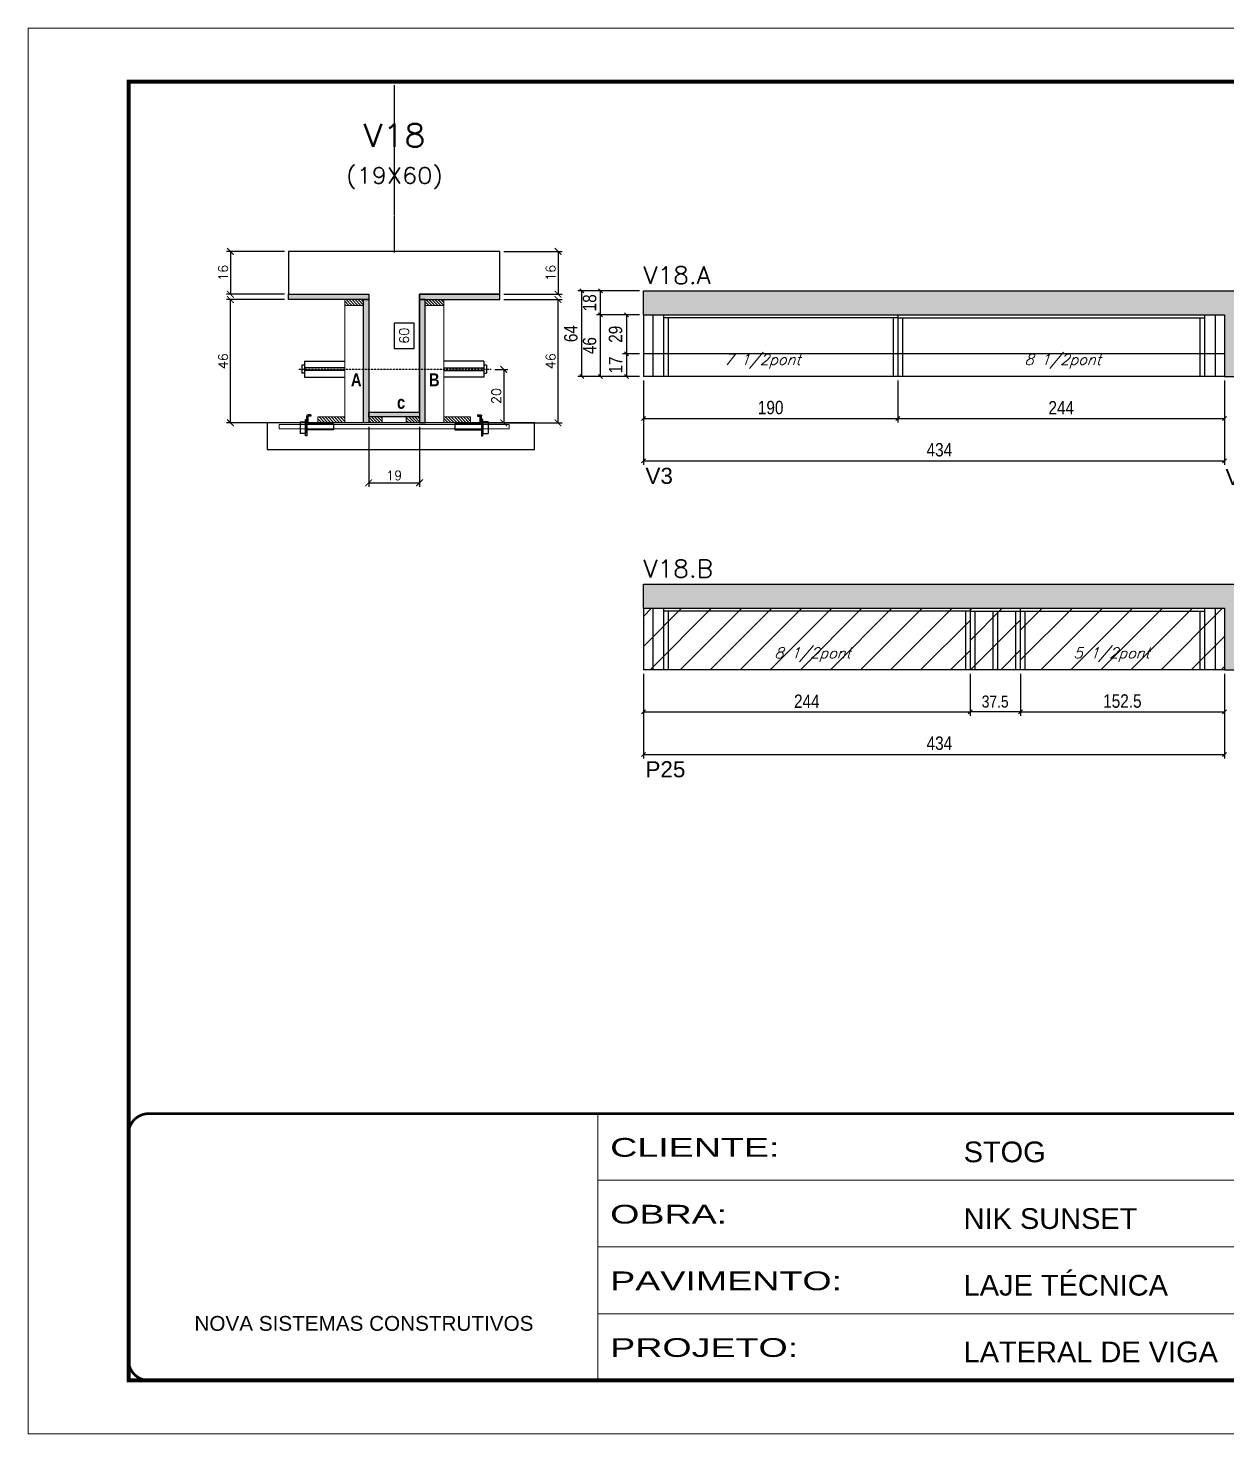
# Model space of a CAD drawing. Extents: x -10448 to -1189, y -11772 to 17235.
# Drawn here: x -10448 to -9553, y 8903 to 9953 of the extents above; entities that cross this region are included whole.
import ezdxf
from ezdxf.enums import TextEntityAlignment as Align

# ---------------------------------------------------------------- set-up
doc = ezdxf.new("R2010")
doc.units = 0
for name, pattern in [('CONTINUO', [0]), ('DASHED', [0.75, 0.5, -0.25]), ('HIDDEN', [0.375, 0.25, -0.125])]:
    doc.linetypes.add(name, pattern=pattern)
for name, color, linetype in [('5', 5, 'Continuous'), ('barrote', 251, 'Continuous'), ('COTA', 241, 'Continuous'), ('Cota Seção (2x)', 4, 'Continuous'), ('detalhes', 4, 'Continuous'), ('Painéis', 200, 'Continuous'), ('presilha', 1, 'Continuous'), ('Reaproveitamento', 251, 'Continuous'), ('SARR_2.2x7', 40, 'Continuous'), ('SARR_3.5x7', 81, 'Continuous'), ('TENSOR', 3, 'Continuous'), ('texto', 7, 'Continuous'), ('Texto de Titulo', 7, 'Continuous'), ('Texto Qtd Sarr', 242, 'Continuous')]:
    doc.layers.add(name, color=color, linetype=linetype)
for name, color, linetype, lineweight in [('CONCRETO', 251, 'Continuous', 25), ('Folhas', 255, 'Continuous', 9), ('Hachura', 251, 'Continuous', 9), ('Madeira', 126, 'Continuous', 18), ('SARRAFO DE PRESSAO', 251, 'DASHED', 9), ('SCO-___-LAJ', 2, 'Continuous', 0), ('Texto Seção', 7, 'Continuous', 15)]:
    doc.layers.add(name, color=color, linetype=linetype, lineweight=lineweight)
doc.styles.add('ARIAL', font='arial.ttf')
doc.styles.add('COTA TECNICA', font='techl___.ttf', dxfattribs={"height": 10})
doc.styles.add('COTA TECNICA-50', font='techl___.ttf', dxfattribs={"height": 9})
doc.styles.add('REGUA-120', font='ROMANS.shx', dxfattribs={"height": 15})
doc.styles.add('Romans', font='romans.shx')
doc.styles.get("Standard").update_dxf_attribs({"font": 'arial.ttf'})
doc.styles.add('TECNICA', font='techb___.ttf', dxfattribs={"height": 10})
doc.styles.add('Tecnologia', font='')
doc.styles.get('Tecnologia').set_extended_font_data('Forgotten Futurist')
doc.dimstyles.new('COTA PAINEL-50', dxfattribs={"dimtxt": 9, "dimasz": 3, "dimexe": 3, "dimexo": 3, "dimgap": 3, "dimtad": 1, "dimdec": 1, "dimzin": 12, "dimdsep": 46, "dimtxsty": 'COTA TECNICA-50', "dimblk1": 'OBLIQUE', "dimblk2": 'OBLIQUE', "dimsah": 1, "dimcen": 0.9, "dimclrd": 4, "dimclre": 4, "dimclrt": 240, "dimadec": 1, "dimazin": 3, "dimtfac": 1, "dimtdec": 1, "dimtmove": 0, "dimatfit": 3, "dimfxl": 1, "dimtolj": 1, "dimtzin": 12, "dimarcsym": 0})
doc.dimstyles.new('Cota Seção (2x)', dxfattribs={"dimtxt": 7, "dimasz": 5, "dimexe": 3, "dimexo": 3, "dimgap": 2, "dimtad": 3, "dimdec": 1, "dimlfac": 0.5, "dimzin": 12, "dimdsep": 46, "dimtxsty": 'Romans', "dimblk": 'ARCHTICK', "dimcen": 0, "dimclrd": 4, "dimclre": 4, "dimclrt": 1, "dimadec": 1, "dimazin": 3, "dimtfac": 1, "dimtdec": 1, "dimtmove": 0, "dimatfit": 3, "dimldrblk": 'OBLIQUE', "dimfxl": 1, "dimtolj": 1, "dimtzin": 12, "dimarcsym": 0})
doc.dimstyles.new('Cota Seção interna', dxfattribs={"dimtxt": 7, "dimasz": 6, "dimexe": 0.18, "dimexo": 2, "dimgap": -4, "dimtad": 3, "dimdec": 1, "dimlfac": 0.5, "dimzin": 12, "dimdsep": 46, "dimtxsty": 'Romans', "dimblk": 'ARCHTICK', "dimcen": 0.09, "dimse1": 1, "dimse2": 1, "dimsd1": 1, "dimsd2": 1, "dimclrd": 180, "dimclre": 5, "dimclrt": 1, "dimadec": 0, "dimazin": 3, "dimtfac": 1, "dimtdec": 1, "dimtofl": 0, "dimtmove": 0, "dimatfit": 3, "dimldrblk": 'ARCHTICK', "dimfxl": 1, "dimtolj": 1, "dimtzin": 0, "dimarcsym": 0})
doc.dimstyles.new('PAINEL', dxfattribs={"dimtxt": 10, "dimasz": 3, "dimexe": 3, "dimexo": 3, "dimgap": 3, "dimtad": 1, "dimdec": 1, "dimzin": 12, "dimdsep": 46, "dimtxsty": 'COTA TECNICA', "dimblk1": 'OBLIQUE', "dimblk2": 'OBLIQUE', "dimsah": 1, "dimcen": 0.9, "dimclrd": 4, "dimclre": 4, "dimclrt": 240, "dimadec": 1, "dimazin": 3, "dimtfac": 1, "dimtdec": 1, "dimtmove": 0, "dimatfit": 3, "dimfxl": 1, "dimtolj": 1, "dimtzin": 12, "dimarcsym": 0})
pattern_1 = [(315, (12380.4569, 1428.3122), (1.12253202, 1.12253202), [])]
pattern_2 = [(45, (-142652.783, -18395.978), (-11.2253202, 11.2253202), [])]

# ---------------------------------------------------------------- blocks, each defined once
blk = doc.blocks.new('9999999999')
at = {"color": 30, "linetype": 'CONTINUO'}
for p, q in [((98564.6, 34230.2), (98564.6, 34429.4)), ((98564.6, 34379.6), (99584, 34379.6)), ((98564.6, 34329.8), (99488, 34329.8)), ((98564.6, 34280), (99488, 34280))]:
    blk.add_line(p, q, dxfattribs=at)
at = {"color": 30, "linetype": 'CONTINUO', "const_width": 2}
blk.add_lwpolyline([(99584, 34230.2), (99584, 34414.4, 0.414214), (99569, 34429.4), (98229, 34429.4, 0.414214), (98214, 34414.4), (98214, 34245.2, 0.414214), (98229, 34230.2), (99584, 34230.2)], format="xyb", dxfattribs=at)
at = {"layer": 'Folhas'}
blk.add_lwpolyline([(98139, 34190.2), (99624, 34190.2), (99624, 35240.2), (98139, 35240.2)], close=True, dxfattribs=at)
at = {"layer": 'Folhas', "color": 30, "const_width": 3}
blk.add_lwpolyline([(98214, 34230.2), (99584, 34230.2), (99584, 35200.2), (98214, 35200.2)], close=True, dxfattribs=at)
at = {"color": 7, "linetype": 'Continuous', "ltscale": 5, "style": 'ARIAL'}
for s, height, p in [('STOG', 15.48, (98837.7, 34393.1)), ('NIK SUNSET', 15.48, (98837.7, 34343.3)), ('LAJE TÉCNICA', 15.483, (98837.7, 34293.5)), ('NOVA SISTEMAS CONSTRUTIVOS', 11.059, (98263.2, 34267.2)), ('LATERAL DE VIGA', 15.483, (98837.7, 34243.7))]:
    blk.add_text(s, height=height, dxfattribs=at).set_placement(p)
at = {"layer": 'Folhas', "color": 7, "style": 'Tecnologia', "width": 1.5}
for s, p in [('CLIENTE:', (98573.7, 34397.2)), ('OBRA:', (98573.7, 34347.3)), ('PAVIMENTO:', (98573.7, 34297.5)), ('PROJETO:', (98573.7, 34247.7))]:
    blk.add_text(s, height=14, dxfattribs=at).set_placement(p)
blk = doc.blocks.new('titulo1')
at = {"layer": 'Defpoints', "color": 252, "linetype": 'HIDDEN', "ltscale": 2}
blk.add_line((0, 0), (0, 125), dxfattribs=at)
at = {"layer": 'Defpoints', "style": 'Romans', "oblique": 15}
blk.add_attdef('FOLHA', text='', height=10, dxfattribs=at).set_placement((0, 15.6), align=Align.MIDDLE_CENTER)
at = {"layer": 'Texto Qtd Sarr', "color": 3, "style": 'Romans', "oblique": 15}
for tag, height, p in [('TITULO', 17, (0, 71.4)), ('SEÇÃO', 12, (0, 41.5))]:
    blk.add_attdef(tag, text='', height=height, dxfattribs=at).set_placement(p, align=Align.MIDDLE_CENTER)
blk = doc.blocks.new('_ArchTick')
at = {"color": 0, "linetype": 'ByBlock', "const_width": 0.15}
blk.add_lwpolyline([(-0.5, -0.5), (0.5, 0.5)], dxfattribs=at)
blk = doc.blocks.new('*D756')
at = {"layer": 'COTA', "color": 4, "lineweight": -2, "transparency": 16777216}
for p, q in [((-10256.9, 9786), (-10300.2, 9786)), ((-10297.2, 9786), (-10297.2, 9754)), ((-10256.9, 9754), (-10300.2, 9754))]:
    blk.add_line(p, q, dxfattribs=at)
at = {"layer": 'Defpoints', "color": 0, "transparency": 16777216}
for p in [(-10253.9, 9786), (-10297.2, 9754), (-10253.9, 9754)]:
    blk.add_point(p, dxfattribs=at)
at = {"layer": 'COTA', "color": 4, "lineweight": -2, "transparency": 16777216, "xscale": 5, "yscale": 5, "zscale": 5}
for p, rotation in [((-10297.2, 9786), 90), ((-10297.2, 9754), 270)]:
    blk.add_blockref('_ArchTick', p, dxfattribs=dict(at, rotation=rotation))
at = {"layer": 'COTA', "color": 1, "transparency": 16777216, "insert": (-10302.7, 9770), "char_height": 7, "attachment_point": 5, "rotation": 90, "style": 'Romans'}
blk.add_mtext('\\A1;16', dxfattribs=at)
blk = doc.blocks.new('_Oblique')
at = {"color": 0, "linetype": 'ByBlock', "lineweight": -2}
blk.add_line((-0.5, -0.5), (0.5, 0.5), dxfattribs=at)
blk = doc.blocks.new('*D757')
at = {"layer": 'COTA', "color": 4, "lineweight": -2, "transparency": 16777216}
for p, q in [((-10256.9, 9750), (-10300.2, 9750)), ((-10297.2, 9658), (-10297.2, 9750)), ((-10234.9, 9658), (-10300.2, 9658))]:
    blk.add_line(p, q, dxfattribs=at)
at = {"layer": 'Defpoints', "color": 0, "transparency": 16777216}
for p in [(-10297.2, 9750), (-10253.9, 9750), (-10231.9, 9658)]:
    blk.add_point(p, dxfattribs=at)
at = {"layer": 'COTA', "color": 4, "lineweight": -2, "transparency": 16777216, "xscale": 5, "yscale": 5, "zscale": 5}
for p, rotation in [((-10297.2, 9750), 90), ((-10297.2, 9658), 270)]:
    blk.add_blockref('_ArchTick', p, dxfattribs=dict(at, rotation=rotation))
at = {"layer": 'COTA', "color": 1, "transparency": 16777216, "insert": (-10302.7, 9704), "char_height": 7, "attachment_point": 5, "rotation": 90, "style": 'Romans'}
blk.add_mtext('\\A1;46', dxfattribs=at)
blk = doc.blocks.new('*D758')
at = {"layer": 'Cota Seção (2x)', "color": 180, "lineweight": -2, "transparency": 16777216}
for p, q in [((-10159.9, 9732.5), (-10174.9, 9732.5)), ((-10174.9, 9732.5), (-10174.9, 9713.5)), ((-10159.9, 9713.5), (-10159.9, 9732.5)), ((-10174.9, 9713.5), (-10159.9, 9713.5))]:
    blk.add_line(p, q, dxfattribs=at)
at = {"layer": 'Defpoints', "color": 0, "transparency": 16777216}
for p in [(-10155.9, 9786), (-10155.6, 9786), (-10155.6, 9666)]:
    blk.add_point(p, dxfattribs=at)
at = {"layer": 'Cota Seção (2x)', "color": 1, "transparency": 16777216, "insert": (-10167.4, 9723), "char_height": 7, "attachment_point": 5, "rotation": 90, "style": 'Romans'}
blk.add_mtext('\\A1;60', dxfattribs=at)
blk = doc.blocks.new('PRESILHA METÁLICA 1')
at = {"layer": 'presilha'}
for p, q in [((7.5, 10.6), (7.5, 19.9)), ((12, 21), (8.6, 21)), ((9, 11.6), (9, 18.9)), ((12, 19.5), (9.6, 19.5)), ((12, 21), (12, 19.5)), ((0, 13), (6, 13)), ((0, 13), (0, 0)), ((6, 0), (0, 0)), ((6, 15.5), (7.5, 15.5)), ((6, -2.5), (6, 15.5)), ((6, 13), (6, 0)), ((7.5, 15.5), (7.5, -2.5)), ((37.5, 4.1), (7.5, 4.1)), ((37.5, 11), (9.6, 11)), ((37.5, 11), (37.5, 4.1)), ((7.5, -2.5), (6, -2.5))]:
    blk.add_line(p, q, dxfattribs=at)
for centre, radius, start, end in [((8.6, 19.9), 1.14, 90, 180), ((9.6, 18.9), 0.57, 90, 180), ((9.6, 11.6), 0.57, 180, 270)]:
    blk.add_arc(centre, radius, start, end, dxfattribs=at)
blk = doc.blocks.new('*D759')
at = {"layer": 'COTA', "color": 4, "lineweight": -2, "transparency": 16777216}
for p, q in [((-10193.9, 9655), (-10193.9, 9610.2)), ((-10155.9, 9655), (-10155.9, 9610.2)), ((-10193.9, 9613.2), (-10155.9, 9613.2))]:
    blk.add_line(p, q, dxfattribs=at)
at = {"layer": 'Defpoints', "color": 0, "transparency": 16777216}
for p in [(-10193.9, 9658), (-10155.9, 9658), (-10155.9, 9613.2)]:
    blk.add_point(p, dxfattribs=at)
at = {"layer": 'COTA', "color": 4, "lineweight": -2, "transparency": 16777216, "xscale": 5, "yscale": 5, "zscale": 5, "rotation": 180}
blk.add_blockref('_ArchTick', (-10193.9, 9613.2), dxfattribs=at)
at = {"layer": 'COTA', "color": 4, "lineweight": -2, "transparency": 16777216, "xscale": 5, "yscale": 5, "zscale": 5}
blk.add_blockref('_ArchTick', (-10155.9, 9613.2), dxfattribs=at)
at = {"layer": 'COTA', "color": 1, "transparency": 16777216, "insert": (-10174.9, 9618.7), "char_height": 7, "attachment_point": 5, "style": 'Romans'}
blk.add_mtext('\\A1;19', dxfattribs=at)
blk = doc.blocks.new('*D770')
at = {"layer": 'COTA', "color": 4, "lineweight": -2, "transparency": 16777216}
for p, q in [((-10099.6, 9697.9), (-10090.1, 9697.9)), ((-10093.1, 9697.9), (-10093.1, 9658)), ((-10114.9, 9658), (-10090.1, 9658))]:
    blk.add_line(p, q, dxfattribs=at)
at = {"layer": 'Defpoints', "color": 0, "transparency": 16777216}
for p in [(-10102.6, 9697.9), (-10117.9, 9658), (-10093.1, 9658)]:
    blk.add_point(p, dxfattribs=at)
at = {"layer": 'COTA', "color": 4, "lineweight": -2, "transparency": 16777216, "xscale": 5, "yscale": 5, "zscale": 5}
for p, rotation in [((-10093.1, 9697.9), 90), ((-10093.1, 9658), 270)]:
    blk.add_blockref('_ArchTick', p, dxfattribs=dict(at, rotation=rotation))
at = {"layer": 'COTA', "color": 1, "transparency": 16777216, "insert": (-10098.6, 9678), "char_height": 7, "attachment_point": 5, "rotation": 90, "style": 'Romans'}
blk.add_mtext('\\A1;20', dxfattribs=at)
blk = doc.blocks.new('*D760')
at = {"layer": 'COTA', "color": 4, "lineweight": -2, "transparency": 16777216}
for p, q in [((-10092.9, 9786), (-10049.5, 9786)), ((-10052.5, 9786), (-10052.5, 9754)), ((-10092.9, 9754), (-10049.5, 9754))]:
    blk.add_line(p, q, dxfattribs=at)
at = {"layer": 'Defpoints', "color": 0, "transparency": 16777216}
for p in [(-10095.9, 9786), (-10095.9, 9754), (-10052.5, 9754)]:
    blk.add_point(p, dxfattribs=at)
at = {"layer": 'COTA', "color": 4, "lineweight": -2, "transparency": 16777216, "xscale": 5, "yscale": 5, "zscale": 5}
for p, rotation in [((-10052.5, 9786), 90), ((-10052.5, 9754), 270)]:
    blk.add_blockref('_ArchTick', p, dxfattribs=dict(at, rotation=rotation))
at = {"layer": 'COTA', "color": 1, "transparency": 16777216, "insert": (-10058, 9770), "char_height": 7, "attachment_point": 5, "rotation": 90, "style": 'Romans'}
blk.add_mtext('\\A1;16', dxfattribs=at)
blk = doc.blocks.new('*D761')
at = {"layer": 'COTA', "color": 4, "lineweight": -2, "transparency": 16777216}
for p, q in [((-10092.9, 9750), (-10049.5, 9750)), ((-10052.5, 9658), (-10052.5, 9750)), ((-10114.9, 9658), (-10049.5, 9658))]:
    blk.add_line(p, q, dxfattribs=at)
at = {"layer": 'Defpoints', "color": 0, "transparency": 16777216}
for p in [(-10095.9, 9750), (-10052.5, 9750), (-10117.9, 9658)]:
    blk.add_point(p, dxfattribs=at)
at = {"layer": 'COTA', "color": 4, "lineweight": -2, "transparency": 16777216, "xscale": 5, "yscale": 5, "zscale": 5}
for p, rotation in [((-10052.5, 9750), 90), ((-10052.5, 9658), 270)]:
    blk.add_blockref('_ArchTick', p, dxfattribs=dict(at, rotation=rotation))
at = {"layer": 'COTA', "color": 1, "transparency": 16777216, "insert": (-10058, 9704), "char_height": 7, "attachment_point": 5, "rotation": 90, "style": 'Romans'}
blk.add_mtext('\\A1;46', dxfattribs=at)
blk = doc.blocks.new('*D771')
at = {"layer": 'COTA', "color": 4, "linetype": 'ByBlock', "lineweight": -2, "transparency": 16777216}
for p, q in [((-9988.7, 9689.6), (-9988.7, 9658.2)), ((-9798.7, 9689.6), (-9798.7, 9658.2)), ((-9988.7, 9661.2), (-9798.7, 9661.2))]:
    blk.add_line(p, q, dxfattribs=at)
at = {"layer": 'Defpoints', "color": 0, "linetype": 'ByBlock', "transparency": 16777216}
for p in [(-9988.7, 9692.6), (-9798.7, 9692.6), (-9798.7, 9661.2)]:
    blk.add_point(p, dxfattribs=at)
at = {"layer": 'COTA', "color": 4, "linetype": 'ByBlock', "lineweight": -2, "transparency": 16777216, "xscale": 3, "yscale": 3, "zscale": 3, "rotation": 180}
blk.add_blockref('_Oblique', (-9988.7, 9661.2), dxfattribs=at)
at = {"layer": 'COTA', "color": 4, "linetype": 'ByBlock', "lineweight": -2, "transparency": 16777216, "xscale": 3, "yscale": 3, "zscale": 3}
blk.add_blockref('_Oblique', (-9798.7, 9661.2), dxfattribs=at)
at = {"layer": 'COTA', "color": 240, "linetype": 'ByBlock', "transparency": 16777216, "insert": (-9893.7, 9669.3), "char_height": 10, "attachment_point": 5, "style": 'COTA TECNICA'}
blk.add_mtext('\\A1;190', dxfattribs=at)
blk = doc.blocks.new('*D772')
at = {"layer": 'COTA', "color": 4, "linetype": 'ByBlock', "lineweight": -2, "transparency": 16777216}
for p, q in [((-9798.7, 9689.6), (-9798.7, 9658.2)), ((-9554.7, 9689.6), (-9554.7, 9658.2)), ((-9798.7, 9661.2), (-9554.7, 9661.2))]:
    blk.add_line(p, q, dxfattribs=at)
at = {"layer": 'Defpoints', "color": 0, "linetype": 'ByBlock', "transparency": 16777216}
for p in [(-9798.7, 9692.6), (-9554.7, 9692.6), (-9554.7, 9661.2)]:
    blk.add_point(p, dxfattribs=at)
at = {"layer": 'COTA', "color": 4, "linetype": 'ByBlock', "lineweight": -2, "transparency": 16777216, "xscale": 3, "yscale": 3, "zscale": 3, "rotation": 180}
blk.add_blockref('_Oblique', (-9798.7, 9661.2), dxfattribs=at)
at = {"layer": 'COTA', "color": 4, "linetype": 'ByBlock', "lineweight": -2, "transparency": 16777216, "xscale": 3, "yscale": 3, "zscale": 3}
blk.add_blockref('_Oblique', (-9554.7, 9661.2), dxfattribs=at)
at = {"layer": 'COTA', "color": 240, "linetype": 'ByBlock', "transparency": 16777216, "insert": (-9676.7, 9669.2), "char_height": 10, "attachment_point": 5, "style": 'COTA TECNICA'}
blk.add_mtext('\\A1;244', dxfattribs=at)
blk = doc.blocks.new('*D746')
at = {"layer": 'COTA', "color": 4, "linetype": 'ByBlock', "lineweight": -2, "transparency": 16777216}
for p, q in [((-9988.7, 9689.6), (-9988.7, 9626.5)), ((-9554.7, 9689.6), (-9554.7, 9626.5)), ((-9988.7, 9629.5), (-9554.7, 9629.5))]:
    blk.add_line(p, q, dxfattribs=at)
at = {"layer": 'Defpoints', "color": 0, "linetype": 'ByBlock', "transparency": 16777216}
for p in [(-9988.7, 9692.6), (-9554.7, 9692.6), (-9554.7, 9629.5)]:
    blk.add_point(p, dxfattribs=at)
at = {"layer": 'COTA', "color": 4, "linetype": 'ByBlock', "lineweight": -2, "transparency": 16777216, "xscale": 3, "yscale": 3, "zscale": 3, "rotation": 180}
blk.add_blockref('_Oblique', (-9988.7, 9629.5), dxfattribs=at)
at = {"layer": 'COTA', "color": 4, "linetype": 'ByBlock', "lineweight": -2, "transparency": 16777216, "xscale": 3, "yscale": 3, "zscale": 3}
blk.add_blockref('_Oblique', (-9554.7, 9629.5), dxfattribs=at)
at = {"layer": 'COTA', "color": 240, "linetype": 'ByBlock', "transparency": 16777216, "insert": (-9767.7, 9637.8), "char_height": 10, "attachment_point": 5, "style": 'COTA TECNICA'}
blk.add_mtext('\\A1;434', dxfattribs=at)
blk = doc.blocks.new('*D766')
at = {"layer": 'COTA', "color": 4, "linetype": 'ByBlock', "lineweight": -2, "transparency": 16777216}
for p, q in [((-9988.7, 9470.4), (-9988.7, 9439)), ((-9744.7, 9470.4), (-9744.7, 9439)), ((-9988.7, 9442), (-9744.7, 9442))]:
    blk.add_line(p, q, dxfattribs=at)
at = {"layer": 'Defpoints', "color": 0, "linetype": 'ByBlock', "transparency": 16777216}
for p in [(-9988.7, 9473.4), (-9744.7, 9473.4), (-9744.7, 9442)]:
    blk.add_point(p, dxfattribs=at)
at = {"layer": 'COTA', "color": 4, "linetype": 'ByBlock', "lineweight": -2, "transparency": 16777216, "xscale": 3, "yscale": 3, "zscale": 3, "rotation": 180}
blk.add_blockref('_Oblique', (-9988.7, 9442), dxfattribs=at)
at = {"layer": 'COTA', "color": 4, "linetype": 'ByBlock', "lineweight": -2, "transparency": 16777216, "xscale": 3, "yscale": 3, "zscale": 3}
blk.add_blockref('_Oblique', (-9744.7, 9442), dxfattribs=at)
at = {"layer": 'COTA', "color": 240, "linetype": 'ByBlock', "transparency": 16777216, "insert": (-9866.7, 9450), "char_height": 10, "attachment_point": 5, "style": 'COTA TECNICA'}
blk.add_mtext('\\A1;244', dxfattribs=at)
blk = doc.blocks.new('*D767')
at = {"layer": 'COTA', "color": 4, "linetype": 'ByBlock', "lineweight": -2, "transparency": 16777216}
for p, q in [((-9707.2, 9470.4), (-9707.2, 9439)), ((-9554.7, 9470.4), (-9554.7, 9439)), ((-9707.2, 9442), (-9554.7, 9442))]:
    blk.add_line(p, q, dxfattribs=at)
at = {"layer": 'Defpoints', "color": 0, "linetype": 'ByBlock', "transparency": 16777216}
for p in [(-9707.2, 9473.4), (-9554.7, 9473.4), (-9554.7, 9442)]:
    blk.add_point(p, dxfattribs=at)
at = {"layer": 'COTA', "color": 4, "linetype": 'ByBlock', "lineweight": -2, "transparency": 16777216, "xscale": 3, "yscale": 3, "zscale": 3, "rotation": 180}
blk.add_blockref('_Oblique', (-9707.2, 9442), dxfattribs=at)
at = {"layer": 'COTA', "color": 4, "linetype": 'ByBlock', "lineweight": -2, "transparency": 16777216, "xscale": 3, "yscale": 3, "zscale": 3}
blk.add_blockref('_Oblique', (-9554.7, 9442), dxfattribs=at)
at = {"layer": 'COTA', "color": 240, "linetype": 'ByBlock', "transparency": 16777216, "insert": (-9631, 9450.1), "char_height": 10, "attachment_point": 5, "style": 'COTA TECNICA'}
blk.add_mtext('\\A1;152.5', dxfattribs=at)
blk = doc.blocks.new('*D751')
at = {"layer": 'COTA', "color": 4, "linetype": 'ByBlock', "lineweight": -2, "transparency": 16777216}
for p, q in [((-9988.7, 9470.4), (-9988.7, 9407.3)), ((-9554.7, 9470.4), (-9554.7, 9407.3)), ((-9988.7, 9410.3), (-9554.7, 9410.3))]:
    blk.add_line(p, q, dxfattribs=at)
at = {"layer": 'Defpoints', "color": 0, "linetype": 'ByBlock', "transparency": 16777216}
for p in [(-9988.7, 9473.4), (-9554.7, 9473.4), (-9554.7, 9410.3)]:
    blk.add_point(p, dxfattribs=at)
at = {"layer": 'COTA', "color": 4, "linetype": 'ByBlock', "lineweight": -2, "transparency": 16777216, "xscale": 3, "yscale": 3, "zscale": 3, "rotation": 180}
blk.add_blockref('_Oblique', (-9988.7, 9410.3), dxfattribs=at)
at = {"layer": 'COTA', "color": 4, "linetype": 'ByBlock', "lineweight": -2, "transparency": 16777216, "xscale": 3, "yscale": 3, "zscale": 3}
blk.add_blockref('_Oblique', (-9554.7, 9410.3), dxfattribs=at)
at = {"layer": 'COTA', "color": 240, "linetype": 'ByBlock', "transparency": 16777216, "insert": (-9767.7, 9418.6), "char_height": 10, "attachment_point": 5, "style": 'COTA TECNICA'}
blk.add_mtext('\\A1;434', dxfattribs=at)
blk = doc.blocks.new('*D762')
at = {"layer": 'COTA', "color": 4, "linetype": 'ByBlock', "lineweight": -2, "transparency": 16777216}
for p, q in [((-9744.7, 9470.4), (-9744.7, 9439)), ((-9707.2, 9470.4), (-9707.2, 9439)), ((-9707.2, 9442), (-9744.7, 9442))]:
    blk.add_line(p, q, dxfattribs=at)
at = {"layer": 'Defpoints', "color": 0, "linetype": 'ByBlock', "transparency": 16777216}
for p in [(-9744.7, 9473.4), (-9707.2, 9473.4), (-9744.7, 9442)]:
    blk.add_point(p, dxfattribs=at)
at = {"layer": 'COTA', "color": 4, "linetype": 'ByBlock', "lineweight": -2, "transparency": 16777216, "xscale": 3, "yscale": 3, "zscale": 3, "rotation": 180}
blk.add_blockref('_Oblique', (-9744.7, 9442), dxfattribs=at)
at = {"layer": 'COTA', "color": 4, "linetype": 'ByBlock', "lineweight": -2, "transparency": 16777216, "xscale": 3, "yscale": 3, "zscale": 3}
blk.add_blockref('_Oblique', (-9707.2, 9442), dxfattribs=at)
at = {"layer": 'COTA', "color": 240, "linetype": 'ByBlock', "transparency": 16777216, "insert": (-9726, 9449.7), "char_height": 9, "attachment_point": 5, "style": 'COTA TECNICA-50'}
blk.add_mtext('\\A1;37.5', dxfattribs=at)
blk = doc.blocks.new('*D775')
at = {"layer": 'COTA', "color": 4, "lineweight": -2, "transparency": 16777216}
for p, q in [((-9991.7, 9738.6), (-10004.4, 9738.6)), ((-10001.4, 9738.6), (-10001.4, 9709.6)), ((-9991.7, 9709.6), (-10004.4, 9709.6))]:
    blk.add_line(p, q, dxfattribs=at)
at = {"layer": 'Defpoints', "color": 0, "transparency": 16777216}
for p in [(-9988.7, 9738.6), (-10001.4, 9709.6), (-9988.7, 9709.6)]:
    blk.add_point(p, dxfattribs=at)
at = {"layer": 'COTA', "color": 4, "lineweight": -2, "transparency": 16777216, "xscale": 3, "yscale": 3, "zscale": 3}
for p, rotation in [((-10001.4, 9738.6), 90), ((-10001.4, 9709.6), 270)]:
    blk.add_blockref('_Oblique', p, dxfattribs=dict(at, rotation=rotation))
at = {"layer": 'COTA', "color": 240, "transparency": 16777216, "insert": (-10009.5, 9724.1), "char_height": 10, "attachment_point": 5, "rotation": 90, "style": 'COTA TECNICA'}
blk.add_mtext('\\A1;29', dxfattribs=at)
blk = doc.blocks.new('*D776')
at = {"layer": 'COTA', "color": 4, "lineweight": -2, "transparency": 16777216}
for p, q in [((-9991.7, 9709.6), (-10004.4, 9709.6)), ((-10001.4, 9709.6), (-10001.4, 9692.6)), ((-9991.7, 9692.6), (-10004.4, 9692.6))]:
    blk.add_line(p, q, dxfattribs=at)
at = {"layer": 'Defpoints', "color": 0, "transparency": 16777216}
for p in [(-9988.7, 9709.6), (-10001.4, 9692.6), (-9988.7, 9692.6)]:
    blk.add_point(p, dxfattribs=at)
at = {"layer": 'COTA', "color": 4, "lineweight": -2, "transparency": 16777216, "xscale": 3, "yscale": 3, "zscale": 3}
for p, rotation in [((-10001.4, 9709.6), 90), ((-10001.4, 9692.6), 270)]:
    blk.add_blockref('_Oblique', p, dxfattribs=dict(at, rotation=rotation))
at = {"layer": 'COTA', "color": 240, "transparency": 16777216, "insert": (-10009.5, 9701.1), "char_height": 10, "attachment_point": 5, "rotation": 90, "style": 'COTA TECNICA'}
blk.add_mtext('\\A1;17', dxfattribs=at)
blk = doc.blocks.new('*D777')
at = {"layer": 'COTA', "color": 4, "lineweight": -2, "transparency": 16777216}
for p, q in [((-9991.7, 9738.6), (-10023.8, 9738.6)), ((-10020.8, 9692.6), (-10020.8, 9738.6)), ((-9991.7, 9692.6), (-10023.8, 9692.6))]:
    blk.add_line(p, q, dxfattribs=at)
at = {"layer": 'Defpoints', "color": 0, "transparency": 16777216}
for p in [(-10020.8, 9738.6), (-9988.7, 9738.6), (-9988.7, 9692.6)]:
    blk.add_point(p, dxfattribs=at)
at = {"layer": 'COTA', "color": 4, "lineweight": -2, "transparency": 16777216, "xscale": 3, "yscale": 3, "zscale": 3}
for p, rotation in [((-10020.8, 9738.6), 90), ((-10020.8, 9692.6), 270)]:
    blk.add_blockref('_Oblique', p, dxfattribs=dict(at, rotation=rotation))
at = {"layer": 'COTA', "color": 240, "transparency": 16777216, "insert": (-10028.9, 9715.6), "char_height": 10, "attachment_point": 5, "rotation": 90, "style": 'COTA TECNICA'}
blk.add_mtext('\\A1;46', dxfattribs=at)
blk = doc.blocks.new('*D778')
at = {"layer": 'COTA', "color": 4, "lineweight": -2, "transparency": 16777216}
for p, q in [((-9991.7, 9756.6), (-10023.8, 9756.6)), ((-10020.8, 9738.6), (-10020.8, 9756.6)), ((-9991.7, 9738.6), (-10023.8, 9738.6))]:
    blk.add_line(p, q, dxfattribs=at)
at = {"layer": 'Defpoints', "color": 0, "transparency": 16777216}
for p in [(-10020.8, 9756.6), (-9988.7, 9756.6), (-9988.7, 9738.6)]:
    blk.add_point(p, dxfattribs=at)
at = {"layer": 'COTA', "color": 4, "lineweight": -2, "transparency": 16777216, "xscale": 3, "yscale": 3, "zscale": 3}
for p, rotation in [((-10020.8, 9756.6), 90), ((-10020.8, 9738.6), 270)]:
    blk.add_blockref('_Oblique', p, dxfattribs=dict(at, rotation=rotation))
at = {"layer": 'COTA', "color": 240, "transparency": 16777216, "insert": (-10028.9, 9747.6), "char_height": 10, "attachment_point": 5, "rotation": 90, "style": 'COTA TECNICA'}
blk.add_mtext('\\A1;18', dxfattribs=at)
blk = doc.blocks.new('*D779')
at = {"layer": 'COTA', "color": 4, "lineweight": -2, "transparency": 16777216}
for p, q in [((-9991.7, 9756.6), (-10037.8, 9756.6)), ((-10034.8, 9692.6), (-10034.8, 9756.6)), ((-9991.7, 9692.6), (-10037.8, 9692.6))]:
    blk.add_line(p, q, dxfattribs=at)
at = {"layer": 'Defpoints', "color": 0, "transparency": 16777216}
for p in [(-10034.8, 9756.6), (-9988.7, 9756.6), (-9988.7, 9692.6)]:
    blk.add_point(p, dxfattribs=at)
at = {"layer": 'COTA', "color": 4, "lineweight": -2, "transparency": 16777216, "xscale": 3, "yscale": 3, "zscale": 3}
for p, rotation in [((-10034.8, 9756.6), 90), ((-10034.8, 9692.6), 270)]:
    blk.add_blockref('_Oblique', p, dxfattribs=dict(at, rotation=rotation))
at = {"layer": 'COTA', "color": 240, "transparency": 16777216, "insert": (-10042.9, 9724.6), "char_height": 10, "attachment_point": 5, "rotation": 90, "style": 'COTA TECNICA'}
blk.add_mtext('\\A1;64', dxfattribs=at)

msp = doc.modelspace()

# ---------------------------------------------------------------- hatches: boundary and pattern name
at = {"layer": 'COTA', "linetype": 'ByBlock'}
h = msp.add_hatch(dxfattribs=at)
h.set_pattern_fill('AR-CONC', color=256, scale=0.03)
h.paths.add_polyline_path([(-9093.74, 9756.62), (-9527.74, 9756.62), (-9554.74, 9756.62), (-9988.74, 9756.62), (-9988.74, 9738.62), (-9554.74, 9738.62), (-9554.74, 9692.62), (-9527.74, 9692.62), (-9527.74, 9738.62), (-9093.74, 9738.62)])
h = msp.add_hatch(dxfattribs=at)
h.set_pattern_fill('AR-CONC', color=256, scale=0.03)
h.set_pattern_definition([(50, (-141054.2827, -16098.8273), (5.46554007, -0.47817257), [0.5715, -6.2865]), (355, (-141054.2827, -16098.8273), (-1.05730264, 5.73170536), [0.4572, -5.02921753]), (100.4514447, (-141053.827, -16098.867), (4.40823741, 5.25353256), [0.48570026, -5.34270734]), (46.1842, (-141054.283, -16097.303), (8.13237123, -1.26126984), [0.85725, -9.42975]), (96.6355576, (-141053.605, -16097.4084), (7.122124, 7.42278374), [0.7285507, -8.01406824]), (351.184151, (-141054.283, -16097.303), (7.122124, 7.42278374), [0.685799, -7.54379196]), (21, (-141053.5207, -16097.6843), (4.54843174, -3.06795595), [0.5715, -6.2865]), (326, (-141053.5207, -16097.6843), (1.85406085, 5.52563898), [0.4572, -5.0292]), (71.451445, (-141053.1417, -16097.94), (6.40249258, 2.45768307), [0.48570026, -5.34269813]), (37.5, (-141054.2827, -16098.8273), (0.092658098, 2.536651166), [0, -4.96824, 0, -5.1054, 0, -5.04825]), (7.5, (-141054.2827, -16098.8273), (2.004589875, 3.005417245), [0, -2.91084, 0, -4.85394, 0, -1.92405]), (327.5, (-141055.982, -16098.8273), (4.067717855, -0.17186232), [0, -1.905, 0, -5.9436, 0, -7.8867]), (317.5, (-141056.744, -16098.8273), (4.44387544, 0.76279473), [0, -2.4765, 0, -3.94716, 0, -5.6007])])
h.paths.add_polyline_path([(-9554.74, 9473.43), (-9527.74, 9473.43), (-9527.74, 9519.43), (-9093.74, 9519.43), (-9093.74, 9537.43), (-9988.74, 9537.43), (-9988.74, 9519.43), (-9554.74, 9519.43)])
at = {"layer": 'Hachura'}
h = msp.add_hatch(color=256, dxfattribs=at)
h.dxf.hatch_style = 1
h.paths.add_polyline_path([(-10253.86, 9749.96), (-10253.86, 9753.96), (-10193.86, 9753.96), (-10193.86, 9749.96)])
h = msp.add_hatch(dxfattribs=at)
h.set_pattern_fill('ANSI31', color=256, scale=0.5, angle=90, style=0)
h.set_pattern_definition([(135, (-33434.7835, 18053.1997), (-1.12253202, -1.12253202), [])])
h.paths.add_polyline_path([(-10211.86, 9749.96), (-10211.86, 9745.56), (-10197.86, 9745.56), (-10197.86, 9749.96)])
h = msp.add_hatch(color=256, dxfattribs=at)
h.dxf.hatch_style = 1
h.paths.add_polyline_path([(-10197.86, 9749.96), (-10193.86, 9749.96), (-10193.86, 9657.96), (-10197.86, 9657.96)])
h = msp.add_hatch(color=256, dxfattribs=at)
h.dxf.hatch_style = 1
h.paths.add_polyline_path([(-10095.86, 9749.96), (-10095.86, 9753.96), (-10155.86, 9753.96), (-10155.86, 9749.96)])
h = msp.add_hatch(color=256, dxfattribs=at)
h.dxf.hatch_style = 1
h.paths.add_polyline_path([(-10151.86, 9749.96), (-10155.86, 9749.96), (-10155.86, 9657.96), (-10151.86, 9657.96)])
h = msp.add_hatch(dxfattribs=at)
h.set_pattern_fill('ANSI31', color=256, scale=0.5, angle=90, style=0)
h.set_pattern_definition([(135, (-33444.7835, 18053.1997), (-1.12253202, -1.12253202), [])])
h.paths.add_polyline_path([(-10137.86, 9749.96), (-10137.86, 9745.56), (-10151.86, 9745.56), (-10151.86, 9749.96)])
h = msp.add_hatch(dxfattribs=at)
h.set_pattern_fill('ANSI31', color=256, scale=0.5, angle=270, style=0)
h.set_pattern_definition(pattern_1)
h.paths.add_polyline_path([(-10231.86, 9657.96), (-10231.86, 9662.36), (-10211.86, 9662.36), (-10211.86, 9657.96)])
h = msp.add_hatch(color=256, dxfattribs=at)
h.dxf.hatch_style = 1
h.paths.add_polyline_path([(-10193.86, 9662.36), (-10193.86, 9665.96), (-10155.86, 9665.96), (-10155.86, 9662.36)])
h = msp.add_hatch(dxfattribs=at)
h.set_pattern_fill('ANSI31', color=256, scale=0.5, angle=270, style=0)
h.set_pattern_definition([(315, (12390.4569, 1428.3122), (1.12253202, 1.12253202), [])])
h.paths.add_polyline_path([(-10193.86, 9657.96), (-10193.86, 9662.36), (-10183.86, 9662.36), (-10183.86, 9657.96)])
h = msp.add_hatch(dxfattribs=at)
h.set_pattern_fill('ANSI31', color=256, scale=0.5, angle=270, style=0)
h.set_pattern_definition([(315, (12346.4569, 1428.3122), (1.12253202, 1.12253202), [])])
h.paths.add_polyline_path([(-10165.86, 9657.96), (-10165.86, 9662.36), (-10155.86, 9662.36), (-10155.86, 9657.96)])
h = msp.add_hatch(dxfattribs=at)
h.set_pattern_fill('ANSI31', color=256, scale=0.5, angle=270, style=0)
h.set_pattern_definition(pattern_1)
h.paths.add_polyline_path([(-10117.86, 9657.96), (-10117.86, 9662.36), (-10137.86, 9662.36), (-10137.86, 9657.96)])
at = {"layer": 'Reaproveitamento', "linetype": 'ByBlock'}
h = msp.add_hatch(dxfattribs=at)
h.set_pattern_fill('ANSI31', color=256, scale=5)
h.set_pattern_definition(pattern_2)
h.paths.add_polyline_path([(-9744.74, 9473.43), (-9744.74, 9519.43), (-9988.74, 9519.43), (-9988.74, 9473.43)])
at = {"layer": 'Reaproveitamento'}
h = msp.add_hatch(dxfattribs=at)
h.set_pattern_fill('ANSI31', color=256, scale=5)
h.paths.add_polyline_path([(-9707.24, 9519.43), (-9744.74, 9519.43), (-9744.74, 9473.43), (-9707.24, 9473.43)])
at = {"layer": 'Reaproveitamento', "linetype": 'ByBlock'}
h = msp.add_hatch(dxfattribs=at)
h.set_pattern_fill('ANSI31', color=256, scale=5)
h.set_pattern_definition(pattern_2)
h.paths.add_polyline_path([(-9554.74, 9473.43), (-9554.74, 9519.43), (-9707.24, 9519.43), (-9707.24, 9473.43)])

# ---------------------------------------------------------------- linework, layer by layer
at = {"ltscale": 3}
for p, q in [((-10241.86, 9703.95), (-10241.86, 9691.95)), ((-10241.86, 9703.95), (-10211.86, 9703.95)), ((-10107.86, 9703.95), (-10137.86, 9703.95)), ((-10107.86, 9703.95), (-10107.86, 9691.95)), ((-10243.86, 9700.95), (-10243.86, 9694.95)), ((-10241.86, 9700.95), (-10243.86, 9700.95)), ((-10241.86, 9694.95), (-10243.86, 9694.95)), ((-10211.86, 9698.95), (-10241.86, 9698.95)), ((-10211.86, 9696.95), (-10241.86, 9696.95)), ((-10241.86, 9691.95), (-10211.86, 9691.95)), ((-10137.86, 9698.95), (-10107.86, 9698.95)), ((-10137.86, 9696.95), (-10107.86, 9696.95)), ((-10107.86, 9691.95), (-10137.86, 9691.95)), ((-10105.86, 9700.95), (-10107.86, 9700.95)), ((-10107.86, 9694.95), (-10105.86, 9694.95)), ((-10105.86, 9700.95), (-10105.86, 9694.95))]:
    msp.add_line(p, q, dxfattribs=at)
at = {"layer": 'barrote'}
msp.add_lwpolyline([(-10269.72, 9637.96), (-10070.13, 9637.96), (-10070.13, 9657.96), (-10269.72, 9657.96)], close=True, dxfattribs=at)
at = {"layer": 'CONCRETO'}
msp.add_line((-10140.23, 9785.96), (-10140.23, 9785.96), dxfattribs=at)
for points in [[(-10140.23, 9785.96), (-10253.86, 9785.96), (-10253.86, 9753.96), (-10193.86, 9753.96), (-10193.86, 9665.96), (-10155.86, 9665.96), (-10155.86, 9753.96), (-10095.86, 9753.96)], [(-10095.86, 9753.96), (-10095.86, 9785.96), (-10140.86, 9785.96)]]:
    msp.add_lwpolyline(points, dxfattribs=at)
at = {"layer": 'COTA', "linetype": 'ByBlock'}
for p, q in [((-9988.74, 9738.62), (-9988.74, 9756.62)), ((-9988.74, 9756.62), (-9554.74, 9756.62)), ((-9554.74, 9756.62), (-9527.74, 9756.62)), ((-9554.74, 9692.62), (-9527.74, 9692.62)), ((-9988.74, 9537.43), (-9093.74, 9537.43)), ((-9988.74, 9519.43), (-9988.74, 9537.43)), ((-9554.74, 9473.43), (-9527.74, 9473.43))]:
    msp.add_line(p, q, dxfattribs=at)
at = {"layer": 'Madeira'}
for points in [[(-10211.86, 9749.96), (-10211.86, 9745.56), (-10197.86, 9745.56), (-10197.86, 9749.96)], [(-10211.86, 9657.96), (-10197.86, 9657.96), (-10197.86, 9749.96), (-10211.86, 9749.96)], [(-10137.86, 9749.96), (-10137.86, 9745.56), (-10151.86, 9745.56), (-10151.86, 9749.96)], [(-10137.86, 9657.96), (-10151.86, 9657.96), (-10151.86, 9749.96), (-10137.86, 9749.96)], [(-10231.86, 9657.96), (-10231.86, 9662.36), (-10211.86, 9662.36), (-10211.86, 9657.96)], [(-10193.86, 9657.96), (-10193.86, 9662.36), (-10183.86, 9662.36), (-10183.86, 9657.96)], [(-10165.86, 9657.96), (-10165.86, 9662.36), (-10155.86, 9662.36), (-10155.86, 9657.96)], [(-10117.86, 9657.96), (-10117.86, 9662.36), (-10137.86, 9662.36), (-10137.86, 9657.96)]]:
    msp.add_lwpolyline(points, close=True, dxfattribs=at)
at = {"layer": 'Painéis'}
for p, q in [((-9554.74, 9756.62), (-9554.74, 9756.62)), ((-9988.74, 9738.62), (-9554.74, 9738.62)), ((-9988.74, 9738.62), (-9988.74, 9692.62)), ((-9798.74, 9738.62), (-9798.74, 9692.62)), ((-9554.74, 9738.62), (-9554.74, 9692.62)), ((-9988.74, 9709.62), (-9554.74, 9709.62)), ((-9554.74, 9692.62), (-9988.74, 9692.62)), ((-9988.74, 9519.43), (-9554.74, 9519.43)), ((-9988.74, 9519.43), (-9988.74, 9473.43)), ((-9744.74, 9519.43), (-9744.74, 9473.43)), ((-9707.24, 9519.43), (-9707.24, 9473.43)), ((-9554.74, 9519.43), (-9554.74, 9473.43)), ((-9554.74, 9473.43), (-9988.74, 9473.43))]:
    msp.add_line(p, q, dxfattribs=at)
at = {"layer": 'Painéis', "linetype": 'ByBlock'}
msp.add_line((-9554.74, 9756.62), (-9554.74, 9756.62), dxfattribs=at)
at = {"layer": 'Painéis'}
for points in [[(-10253.86, 9749.96), (-10253.86, 9753.96), (-10193.86, 9753.96), (-10193.86, 9749.96)], [(-10197.86, 9749.96), (-10193.86, 9749.96), (-10193.86, 9657.96), (-10197.86, 9657.96)], [(-10095.86, 9749.96), (-10095.86, 9753.96), (-10155.86, 9753.96), (-10155.86, 9749.96)], [(-10151.86, 9749.96), (-10155.86, 9749.96), (-10155.86, 9657.96), (-10151.86, 9657.96)], [(-10193.86, 9662.36), (-10193.86, 9665.96), (-10155.86, 9665.96), (-10155.86, 9662.36)]]:
    msp.add_lwpolyline(points, close=True, dxfattribs=at)
at = {"layer": 'SARR_2.2x7', "linetype": 'Continuous'}
for p, q in [((-9981.74, 9738.62), (-9981.74, 9692.62)), ((-9798.74, 9736.42), (-9973.74, 9736.42)), ((-9798.74, 9736.42), (-9569.74, 9736.42)), ((-9561.74, 9738.62), (-9561.74, 9692.62)), ((-9981.74, 9519.43), (-9981.74, 9473.43)), ((-9744.74, 9517.23), (-9973.74, 9517.23)), ((-9744.74, 9517.23), (-9569.74, 9517.23)), ((-9561.74, 9519.43), (-9561.74, 9473.43))]:
    msp.add_line(p, q, dxfattribs=at)
at = {"layer": 'SARR_3.5x7'}
for p, q in [((-9973.74, 9738.62), (-9973.74, 9692.62)), ((-9970.24, 9736.42), (-9970.24, 9692.62)), ((-9802.24, 9736.42), (-9802.24, 9692.62)), ((-9795.24, 9736.42), (-9795.24, 9692.62)), ((-9573.24, 9736.42), (-9573.24, 9692.62)), ((-9569.74, 9738.62), (-9569.74, 9692.62)), ((-9973.74, 9519.43), (-9973.74, 9473.43)), ((-9970.24, 9517.23), (-9970.24, 9473.43)), ((-9748.24, 9517.23), (-9748.24, 9473.43)), ((-9741.24, 9517.23), (-9741.24, 9473.43)), ((-9727.74, 9517.23), (-9727.74, 9473.43)), ((-9724.24, 9517.23), (-9724.24, 9473.43)), ((-9710.74, 9517.23), (-9710.74, 9473.43)), ((-9703.74, 9517.23), (-9703.74, 9473.43)), ((-9573.24, 9517.23), (-9573.24, 9473.43)), ((-9569.74, 9519.43), (-9569.74, 9473.43))]:
    msp.add_line(p, q, dxfattribs=at)
at = {"layer": 'SCO-___-LAJ', "color": 1}
msp.add_lwpolyline([(-10260.71, 9656.62), (-10089.01, 9656.62), (-10089.01, 9653.42), (-10260.71, 9653.42)], close=True, dxfattribs=at)
at = {"layer": 'TENSOR', "linetype": 'HIDDEN', "ltscale": 0.5}
msp.add_line((-10246.86, 9697.95), (-10102.56, 9697.95), dxfattribs=at)

# ---------------------------------------------------------------- block references
at = {"layer": 'presilha', "yscale": 0.6666666666666666, "zscale": 0.6666666666666666}
for p, xscale in [((-10245.13, 9649.99), 0.6666666666666666), ((-10104.59, 9649.99), -0.6666666666666666)]:
    msp.add_blockref('PRESILHA METÁLICA 1', p, dxfattribs=dict(at, xscale=xscale))
at = {"layer": 'SARRAFO DE PRESSAO', "color": 6, "linetype": 'ByBlock'}
msp.add_blockref('9999999999', (-108587.26, -25287.43), dxfattribs=at)
at = {"layer": 'Texto Seção'}
ref = msp.add_blockref('titulo1', (-10174.64, 9785.19), dxfattribs=dict(at, xscale=-1))
ref.add_attrib('TITULO', 'V18', dxfattribs={"layer": 'Texto de Titulo', "color": 7, "height": 17, "style": 'Romans', "width": 1.1}).set_placement((-10174.64, 9872.69), align=Align.MIDDLE_CENTER)
ref.add_attrib('SEÇÃO', '(19X60)', dxfattribs={"layer": 'Texto de Titulo', "color": 7, "height": 12, "style": 'Romans', "width": 1.1}).set_placement((-10174.64, 9842.69), align=Align.MIDDLE_CENTER)

# ---------------------------------------------------------------- texts
at = {"layer": '5', "linetype": 'Continuous'}
for s, p in [('V3', (-9987.21, 9612.38)), ('V8', (-9554.05, 9611.55)), ('P25', (-9987.21, 9393.2))]:
    msp.add_text(s, height=12, rotation=0.00004, dxfattribs=at).set_placement(p)
at = {"layer": 'detalhes', "style": 'TECNICA'}
for s, p in [('A', (-10207.19, 9685.29)), ('B', (-10148.94, 9685.28)), ('c', (-10172.78, 9668.45))]:
    msp.add_text(s, height=9.6, dxfattribs=at).set_placement(p)
at = {"layer": 'texto', "color": 2, "char_height": 8, "attachment_point": 5, "style": 'Romans'}
for s, insert in [('{\\Q19;\\C256;7 1/2pont}', (-9899.9, 9703.99)), ('{\\Q19;\\C256;8 1/2pont}', (-9675.58, 9703.99)), ('{\\Q19;\\C256;8 1/2pont}', (-9862.4, 9484.81)), ('{\\Q19;\\C256;5 1/2pont}', (-9639.08, 9484.81))]:
    msp.add_mtext(s, dxfattribs=dict(at, insert=insert))
at = {"layer": 'Texto Seção', "style": 'REGUA-120', "width": 1.05}
for s, p in [('V18.A', (-9988.74, 9761.71)), ('V18.B', (-9988.74, 9542.52))]:
    msp.add_text(s, height=13, dxfattribs=at).set_placement(p)

# ---------------------------------------------------------------- dimensions: what is measured, and where the dimension line sits
at = {"layer": 'COTA'}
for base, p1, p2, dimstyle, picture, middle in [((-10297.23, 9753.96), (-10253.86, 9785.96), (-10253.86, 9753.96), 'Cota Seção (2x)', '*D756', (-10302.73, 9769.96)), ((-10052.49, 9753.96), (-10095.86, 9785.96), (-10095.86, 9753.96), 'Cota Seção (2x)', '*D760', (-10057.99, 9769.96)), ((-10034.8, 9756.62), (-9988.74, 9692.62), (-9988.74, 9756.62), 'PAINEL', '*D779', (-10042.9, 9724.62)), ((-10020.82, 9756.62), (-9988.74, 9738.62), (-9988.74, 9756.62), 'PAINEL', '*D778', (-10028.91, 9747.62)), ((-10297.23, 9749.96), (-10231.86, 9657.96), (-10253.86, 9749.96), 'Cota Seção (2x)', '*D757', (-10302.73, 9703.96)), ((-10052.49, 9749.96), (-10117.86, 9657.96), (-10095.86, 9749.96), 'Cota Seção (2x)', '*D761', (-10057.99, 9703.96)), ((-10020.82, 9738.62), (-9988.74, 9692.62), (-9988.74, 9738.62), 'PAINEL', '*D777', (-10028.92, 9715.62)), ((-10001.39, 9709.62), (-9988.74, 9738.62), (-9988.74, 9709.62), 'PAINEL', '*D775', (-10009.48, 9724.12)), ((-10001.39, 9692.62), (-9988.74, 9709.62), (-9988.74, 9692.62), 'PAINEL', '*D776', (-10009.46, 9701.12)), ((-10093.05, 9657.96), (-10102.56, 9697.95), (-10117.86, 9657.96), 'Cota Seção (2x)', '*D770', (-10098.55, 9677.95))]:
    dim = msp.add_linear_dim(base=base, p1=p1, p2=p2, angle=90, dimstyle=dimstyle, dxfattribs=at)
    dim.commit()
    dim.dimension.update_dxf_attribs({"geometry": picture, "text_midpoint": middle})
at = {"layer": 'COTA', "linetype": 'ByBlock'}
for base, p1, p2, dimstyle, picture, middle in [((-9798.74, 9661.15), (-9988.74, 9692.62), (-9798.74, 9692.62), 'PAINEL', '*D771', (-9893.74, 9669.28)), ((-9744.74, 9441.97), (-9988.74, 9473.43), (-9744.74, 9473.43), 'PAINEL', '*D766', (-9866.74, 9450.04)), ((-9744.74, 9441.97), (-9707.24, 9473.43), (-9744.74, 9473.43), 'COTA PAINEL-50', '*D762', (-9725.99, 9449.66))]:
    dim = msp.add_linear_dim(base=base, p1=p1, p2=p2, dimstyle=dimstyle, dxfattribs=at)
    dim.commit()
    dim.dimension.update_dxf_attribs({"geometry": picture, "text_midpoint": middle})
for base, p1, p2, picture, middle in [((-9554.74, 9629.53), (-9988.74, 9692.62), (-9554.74, 9692.62), '*D746', (-9767.74, 9629.53)), ((-9554.74, 9410.35), (-9988.74, 9473.43), (-9554.74, 9473.43), '*D751', (-9767.74, 9410.35))]:
    dim = msp.add_linear_dim(base=base, p1=p1, p2=p2, dimstyle='PAINEL', dxfattribs=at)
    dim.commit()
    dim.dimension.update_dxf_attribs({"geometry": picture, "text_midpoint": middle, "dimtype": 160})
for base, p1, p2, picture, middle in [((-9554.74, 9661.15), (-9798.74, 9692.62), (-9554.74, 9692.62), '*D772', (-9676.74, 9669.22)), ((-9554.74, 9441.97), (-9707.24, 9473.43), (-9554.74, 9473.43), '*D767', (-9630.99, 9450.08))]:
    dim = msp.add_linear_dim(base=base, p1=p1, p2=p2, dimstyle='PAINEL', override={"dimtmove": 1}, dxfattribs=at)
    dim.commit()
    dim.dimension.update_dxf_attribs({"geometry": picture, "text_midpoint": middle})
at = {"layer": 'COTA'}
dim = msp.add_linear_dim(base=(-10155.86, 9613.23), p1=(-10193.86, 9657.96), p2=(-10155.86, 9657.96), dimstyle='Cota Seção (2x)', dxfattribs=at)
dim.commit()
dim.dimension.update_dxf_attribs({"geometry": '*D759', "text_midpoint": (-10174.86, 9618.73)})
at = {"layer": 'Cota Seção (2x)'}
dim = msp.add_linear_dim(base=(-10155.86, 9785.96), p1=(-10155.56, 9665.96), p2=(-10155.56, 9785.96), angle=90, dimstyle='Cota Seção interna', dxfattribs=at)
dim.commit()
dim.dimension.update_dxf_attribs({"geometry": '*D758', "text_midpoint": (-10155.86, 9722.96), "dimtype": 160})

doc.saveas('drawing.dxf')
